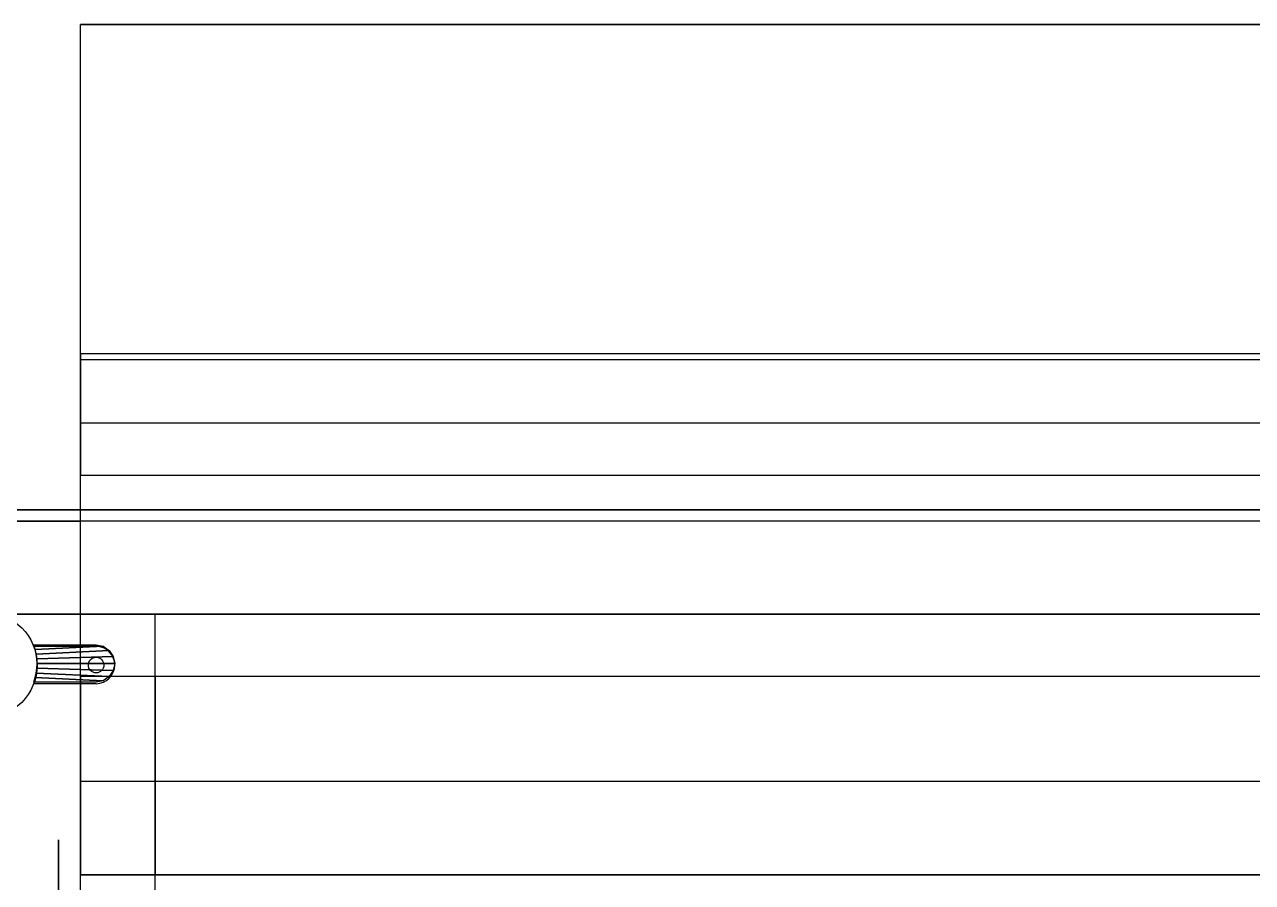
# Model space of a CAD drawing. Extents: x -54 to 215, y -235 to 116.
# Drawn here: x 100.65 to 120.43, y 21.83 to 35.65 of the extents above; entities that cross this region are included whole.
import ezdxf

# ---------------------------------------------------------------- set-up
doc = ezdxf.new("R2010")
doc.units = 0
doc.layers.get('0').update_dxf_attribs({"linetype": 'CONTINUOUS'})
for name, color, linetype in [('A', 7, 'CONTINUOUS'), ('L', 7, 'CONTINUOUS'), ('V', 7, 'CONTINUOUS')]:
    doc.layers.add(name, color=color, linetype=linetype)

# ---------------------------------------------------------------- blocks, each defined once
blk = doc.blocks.new('M-1-01')
at = {"layer": 'A', "color": 0}
for p, q in [((-79.233, 13.86, 10.1), (17.967, 13.86, 10.1)), ((1.867, 13.86, 11.9), (-62.933, 13.86, 11.9)), ((-60.133, 11.66, 11.9), (-61.138, 11.66, 11.9)), ((-60.133, 11.06, 11.9), (-61.138, 11.06, 11.9))]:
    blk.add_line(p, q, dxfattribs=at)
for centre, radius in [((-61.933, 11.36, 11.9), 0.85), ((-60.133, 11.36, 12.1), 0.125)]:
    blk.add_circle(centre, radius, dxfattribs=at)
blk.add_arc((-60.133, 11.36, 11.9), 0.3, 270, 90, dxfattribs=at)
at = {"layer": 'A', "color": 0, "invisible_edges": 15}
for points in [[(19.367, 13.86, 10.1), (19.367, 13.86, 11.5), (-80.633, 13.86, 11.5), (-80.633, 13.86, 10.1)], [(1.867, 13.86, 11.5), (1.867, 13.86, 11.9), (-62.933, 13.86, 11.9), (-62.933, 13.86, 11.5)], [(-61.633, 13.86, 11.9), (-61.633, -12.14, 11.9), (1.867, -12.14, 11.9), (1.867, 13.86, 11.9)]]:
    blk.add_3dface(points, dxfattribs=at)
at = {"layer": 'A', "color": 0}
mesh = blk.add_polymesh((2, 9), dxfattribs=at)
for k, corner in enumerate([(-61.138, 11.06), (-61.114, 11.133), (-61.097, 11.207), (-61.087, 11.283), (-61.083, 11.36), (-61.087, 11.436), (-61.097, 11.512), (-61.114, 11.587), (-61.138, 11.66), (-60.133, 11.06), (-60.018, 11.083), (-59.921, 11.148), (-59.856, 11.245), (-59.833, 11.36), (-59.856, 11.475), (-59.921, 11.572), (-60.018, 11.637), (-60.133, 11.66)]):
    mesh.set_mesh_vertex(divmod(k, 9), corner)
blk = doc.blocks.new('041')
at = {"layer": 'A', "color": 0, "extrusion": (1, -1.83664e-16, -4.28585e-16)}
for p, q in [((-23.995, 10.839, 1.558), (-23.995, 10.812, 1.735)), ((-23.995, 10.73, 1.818), (-23.995, 9.269, 2.074))]:
    blk.add_line(p, q, dxfattribs=at)
blk.add_arc((10.713, 1.719, -23.995), 0.1, 9.1169, 80.0508, dxfattribs=at)
at = {"layer": 'A', "color": 0}
mesh = blk.add_polymesh((9, 7), dxfattribs=at)
for k, corner in enumerate([(-23.995, 7.869), (-23.995, 7.905), (-23.995, 7.93), (-23.995, 7.945), (-23.995, 7.95), (-23.995, 7.945), (-23.995, 7.929), (-23.995, 8.24), (-23.995, 8.262), (-23.995, 8.256), (-23.995, 8.23), (-23.995, 8.195), (-23.995, 8.158), (-23.995, 8.129), (-23.995, 8.611), (-23.995, 8.622), (-23.995, 8.593), (-23.995, 8.54), (-23.995, 8.478), (-23.995, 8.419), (-23.995, 8.379), (-23.995, 8.983), (-23.995, 8.988), (-23.995, 8.955), (-23.995, 8.899), (-23.995, 8.836), (-23.995, 8.774), (-23.995, 8.731), (-23.995, 9.354), (-23.995, 9.36), (-23.995, 9.34), (-23.995, 9.304), (-23.995, 9.261), (-23.995, 9.213), (-23.995, 9.172), (-23.995, 9.725), (-23.995, 9.732), (-23.995, 9.721), (-23.995, 9.7), (-23.995, 9.675), (-23.995, 9.638), (-23.995, 9.598), (-23.995, 10.096), (-23.995, 10.102), (-23.995, 10.097), (-23.995, 10.086), (-23.995, 10.071), (-23.995, 10.041), (-23.995, 10.001), (-23.995, 10.467), (-23.995, 10.473), (-23.995, 10.474), (-23.995, 10.472), (-23.995, 10.467), (-23.995, 10.444), (-23.995, 10.404), (-23.995, 10.839), (-23.995, 10.845), (-23.995, 10.852), (-23.995, 10.859), (-23.995, 10.863), (-23.995, 10.845), (-23.995, 10.808)]):
    mesh.set_mesh_vertex(divmod(k, 7), corner)
mesh = blk.add_polymesh((9, 7), dxfattribs=at)
for k, corner in enumerate([(-23.995, 7.869), (-23.995, 7.823), (-23.995, 7.768), (-23.995, 7.702), (-23.995, 7.626), (-23.995, 7.54), (-23.995, 7.445), (-23.995, 8.24), (-23.995, 8.19), (-23.995, 8.122), (-23.995, 8.04), (-23.995, 7.948), (-23.995, 7.85), (-23.995, 7.751), (-23.995, 8.611), (-23.995, 8.561), (-23.995, 8.487), (-23.995, 8.396), (-23.995, 8.297), (-23.995, 8.194), (-23.995, 8.096), (-23.995, 8.983), (-23.995, 8.938), (-23.995, 8.869), (-23.995, 8.785), (-23.995, 8.693), (-23.995, 8.597), (-23.995, 8.506), (-23.995, 9.354), (-23.995, 9.317), (-23.995, 9.261), (-23.995, 9.192), (-23.995, 9.117), (-23.995, 9.034), (-23.995, 8.954), (-23.995, 9.725), (-23.995, 9.697), (-23.995, 9.652), (-23.995, 9.599), (-23.995, 9.54), (-23.995, 9.471), (-23.995, 9.401), (-23.995, 10.096), (-23.995, 10.076), (-23.995, 10.043), (-23.995, 10.004), (-23.995, 9.96), (-23.995, 9.904), (-23.995, 9.844), (-23.995, 10.467), (-23.995, 10.454), (-23.995, 10.433), (-23.995, 10.409), (-23.995, 10.382), (-23.995, 10.339), (-23.995, 10.287), (-23.995, 10.839), (-23.995, 10.831), (-23.995, 10.823), (-23.995, 10.816), (-23.995, 10.805), (-23.995, 10.776), (-23.995, 10.73)]):
    mesh.set_mesh_vertex(divmod(k, 7), corner)
blk = doc.blocks.new('M-1-05')
at = {"layer": 'A', "color": 0}
for p, q in [((-59.5, 37, 4.7), (-59.5, 214, 4.7)), ((0, 214, 4.7), (-59.5, 214, 4.7)), ((-58.3, 37, 4.7), (-58.3, 214, 4.7)), ((-58.3, 213, -5.1), (-1.2, 213, -5.1)), ((-59.5, 197.5, -26), (-59.5, 209.8, -10.6)), ((-58.3, 209.8, -10.6), (-1.2, 209.8, -10.6)), ((-1.2, 209.8, -9.1), (-58.3, 209.8, -9.1)), ((-58.3, 197.5, -26), (-58.3, 209.8, -10.6))]:
    blk.add_line(p, q, dxfattribs=at)
at = {"layer": 'A', "color": 0, "invisible_edges": 15}
for points in [[(-58.3, 37, 4.7), (-59.5, 37, 4.7), (-59.5, 214, 4.7), (-58.3, 214, 4.7)], [(-59.5, 209.8, -9.1), (-59.5, 209.8, 4.7), (-59.5, 214, 4.7), (-59.5, 213, -5.1)], [(-58.3, 209.8, -9.1), (-58.3, 209.8, 4.7), (-58.3, 214, 4.7), (-58.3, 213, -5.1)], [(-1.2, 209.8, -9.1), (-1.2, 213, -5.1), (-58.3, 213, -5.1), (-58.3, 209.8, -9.1)], [(-59.5, 197.5, -26), (-59.5, 197.5, 4.7), (-59.5, 209.8, 4.7), (-59.5, 209.8, -10.6)], [(-59.5, 197.5, -26), (-58.3, 197.5, -26), (-58.3, 209.8, -10.6), (-59.5, 209.8, -10.6)], [(-59.5, 209.8, -10.6), (0, 209.8, -10.6), (0, 197.5, -26), (-59.5, 197.5, -26)], [(-58.3, 197.5, -26), (-58.3, 197.5, 4.7), (-58.3, 209.8, 4.7), (-58.3, 209.8, -10.6)]]:
    blk.add_3dface(points, dxfattribs=at)
at = {"layer": 'V', "color": 0}
for p, q in [((-59.5, 223.5, -5.1), (-59.5, 223.5, 8.4)), ((-59.5, 215.5, -5.1), (-59.5, 223.5, -5.1)), ((0, 223.5, -5.1), (-59.5, 223.5, -5.1)), ((0, 223.5, 8.4), (-59.5, 223.5, 8.4)), ((-59.5, 214, 16.9), (-59.5, 223.5, 8.4)), ((-59.5, 215.5, -3.8), (-80.5, 215.5, -3.8)), ((-79.5, 215.5, 16.9), (-59.5, 215.5, 16.9)), ((-59.5, 211.3, -10.6), (-59.5, 215.5, -5.1)), ((-59.5, 213, -5.1), (-59.5, 215.5, -5.1)), ((0, 215.5, -5.1), (-59.5, 215.5, -5.1)), ((-59.5, 214, 16.9), (-59.5, 215.5, 16.9)), ((-59.5, 215.5, -5.1), (-59.5, 215.5, 16.9)), ((-59.5, 214, -3.8), (-59.5, 215.5, -3.8)), ((-59.5, 214, -3.8), (-80.5, 214, -3.8)), ((-79.5, 214, 16.9), (-59.5, 214, 16.9)), ((-59.5, 213, -5.1), (-59.5, 214, 4.7)), ((0, 214, 16.9), (-59.5, 214, 16.9)), ((-59.5, 214, 16.9), (-59.5, 214, -3.8)), ((-59.5, 214, -3.8), (-59.5, 214, -3.8)), ((-59.5, 214, -3.8), (0, 214, -3.8)), ((-58.3, 213, -5.1), (-58.3, 214, 4.7)), ((-59.5, 213, -5.1), (-59.5, 209.8, -9.1)), ((-59.5, 213, -5.1), (-58.3, 213, -5.1)), ((-58.3, 213, -5.1), (-58.3, 209.8, -9.1)), ((-59.5, 209.8, -10.6), (-59.5, 211.3, -10.6)), ((0, 211.3, -10.6), (-59.5, 211.3, -10.6)), ((-59.5, 209.8, -9.1), (-59.5, 209.8, -10.6)), ((-59.5, 209.8, -9.1), (-58.3, 209.8, -9.1)), ((-58.3, 209.8, -10.6), (-59.5, 209.8, -10.6)), ((-58.3, 209.8, -10.6), (-59.5, 209.8, -10.6)), ((-58.3, 209.8, -9.1), (-58.3, 209.8, -10.6))]:
    blk.add_line(p, q, dxfattribs=at)
at = {"layer": 'V', "color": 0, "extrusion": (0, 1, 0)}
for p, q in [((-24.5, 223.5, -4.8), (-59.5, 223.5, -4.8)), ((-59.5, 223.5, -4.8), (-59.5, 223.5, -5.1)), ((-59.5, 223.5, -5.1), (-24.5, 223.5, -5.1)), ((-59.5, 223.5, -4.2), (-24.5, 223.5, -4.2)), ((-59.5, 223.5, -3.9), (-59.5, 223.5, -4.2)), ((-24.5, 223.5, -3.9), (-59.5, 223.5, -3.9)), ((-59.5, 223.5, -3.3), (-24.5, 223.5, -3.3)), ((-59.5, 223.5, -3), (-59.5, 223.5, -3.3)), ((-24.5, 223.5, -3), (-59.5, 223.5, -3)), ((-59.5, 223.5, -2.4), (-24.5, 223.5, -2.4)), ((-59.5, 223.5, -2.1), (-59.5, 223.5, -2.4)), ((-24.5, 223.5, -2.1), (-59.5, 223.5, -2.1)), ((-59.5, 223.5, -1.5), (-24.5, 223.5, -1.5)), ((-59.5, 223.5, -1.2), (-59.5, 223.5, -1.5)), ((-24.5, 223.5, -1.2), (-59.5, 223.5, -1.2)), ((-59.5, 223.5, -0.6), (-24.5, 223.5, -0.6)), ((-59.5, 223.5, -0.3), (-59.5, 223.5, -0.6)), ((-24.5, 223.5, -0.3), (-59.5, 223.5, -0.3)), ((-59.5, 223.5, 0.3), (-24.5, 223.5, 0.3)), ((-59.5, 223.5, 0.6), (-59.5, 223.5, 0.3)), ((-24.5, 223.5, 0.6), (-59.5, 223.5, 0.6)), ((-59.5, 223.5, 1.2), (-24.5, 223.5, 1.2)), ((-59.5, 223.5, 1.5), (-59.5, 223.5, 1.2)), ((-24.5, 223.5, 1.5), (-59.5, 223.5, 1.5)), ((-59.5, 223.5, 2.1), (-24.5, 223.5, 2.1)), ((-59.5, 223.5, 2.4), (-59.5, 223.5, 2.1)), ((-24.5, 223.5, 2.4), (-59.5, 223.5, 2.4)), ((-59.5, 223.5, 3), (-24.5, 223.5, 3)), ((-59.5, 223.5, 3.3), (-59.5, 223.5, 3)), ((-24.5, 223.5, 3.3), (-59.5, 223.5, 3.3)), ((-59.5, 223.5, 3.9), (-24.5, 223.5, 3.9)), ((-59.5, 223.5, 4.2), (-59.5, 223.5, 3.9)), ((-24.5, 223.5, 4.2), (-59.5, 223.5, 4.2)), ((-59.5, 223.5, 4.8), (-24.5, 223.5, 4.8)), ((-59.5, 223.5, 5.1), (-59.5, 223.5, 4.8)), ((-24.5, 223.5, 5.1), (-59.5, 223.5, 5.1)), ((-59.5, 223.5, 5.7), (-24.5, 223.5, 5.7)), ((-59.5, 223.5, 6), (-59.5, 223.5, 5.7)), ((-24.5, 223.5, 6), (-59.5, 223.5, 6)), ((-59.5, 223.5, 6.6), (-24.5, 223.5, 6.6)), ((-59.5, 223.5, 6.9), (-59.5, 223.5, 6.6)), ((-24.5, 223.5, 6.9), (-59.5, 223.5, 6.9)), ((-59.5, 223.5, 7.5), (-24.5, 223.5, 7.5)), ((-59.5, 223.5, 7.8), (-59.5, 223.5, 7.5)), ((-24.5, 223.5, 7.8), (-59.5, 223.5, 7.8)), ((-58.6, 223.5, -4.2), (-58.6, 223.5, -4.8)), ((-58.3, 223.5, -4.2), (-58.6, 223.5, -4.2)), ((-58.6, 223.5, -4.8), (-58.3, 223.5, -4.8)), ((-58.6, 223.5, -3.3), (-58.6, 223.5, -3.9)), ((-58.3, 223.5, -3.3), (-58.6, 223.5, -3.3)), ((-58.6, 223.5, -3.9), (-58.3, 223.5, -3.9)), ((-58.6, 223.5, -2.4), (-58.6, 223.5, -3)), ((-58.3, 223.5, -2.4), (-58.6, 223.5, -2.4)), ((-58.6, 223.5, -3), (-58.3, 223.5, -3)), ((-58.6, 223.5, -1.5), (-58.6, 223.5, -2.1)), ((-58.3, 223.5, -1.5), (-58.6, 223.5, -1.5)), ((-58.6, 223.5, -2.1), (-58.3, 223.5, -2.1)), ((-58.6, 223.5, -0.6), (-58.6, 223.5, -1.2)), ((-58.3, 223.5, -0.6), (-58.6, 223.5, -0.6)), ((-58.6, 223.5, -1.2), (-58.3, 223.5, -1.2)), ((-58.6, 223.5, 0.3), (-58.6, 223.5, -0.3)), ((-58.3, 223.5, 0.3), (-58.6, 223.5, 0.3)), ((-58.6, 223.5, -0.3), (-58.3, 223.5, -0.3)), ((-58.6, 223.5, 1.2), (-58.6, 223.5, 0.6)), ((-58.3, 223.5, 1.2), (-58.6, 223.5, 1.2)), ((-58.6, 223.5, 0.6), (-58.3, 223.5, 0.6)), ((-58.6, 223.5, 2.1), (-58.6, 223.5, 1.5)), ((-58.3, 223.5, 2.1), (-58.6, 223.5, 2.1)), ((-58.6, 223.5, 1.5), (-58.3, 223.5, 1.5)), ((-58.6, 223.5, 3), (-58.6, 223.5, 2.4)), ((-58.3, 223.5, 3), (-58.6, 223.5, 3)), ((-58.6, 223.5, 2.4), (-58.3, 223.5, 2.4)), ((-58.6, 223.5, 3.9), (-58.6, 223.5, 3.3)), ((-58.3, 223.5, 3.9), (-58.6, 223.5, 3.9)), ((-58.6, 223.5, 3.3), (-58.3, 223.5, 3.3)), ((-58.6, 223.5, 4.8), (-58.6, 223.5, 4.2)), ((-58.3, 223.5, 4.8), (-58.6, 223.5, 4.8)), ((-58.6, 223.5, 4.2), (-58.3, 223.5, 4.2)), ((-58.6, 223.5, 5.7), (-58.6, 223.5, 5.1)), ((-58.3, 223.5, 5.7), (-58.6, 223.5, 5.7)), ((-58.6, 223.5, 5.1), (-58.3, 223.5, 5.1)), ((-58.6, 223.5, 6.6), (-58.6, 223.5, 6)), ((-58.3, 223.5, 6.6), (-58.6, 223.5, 6.6)), ((-58.6, 223.5, 6), (-58.3, 223.5, 6)), ((-58.6, 223.5, 7.5), (-58.6, 223.5, 6.9)), ((-58.3, 223.5, 7.5), (-58.6, 223.5, 7.5)), ((-58.6, 223.5, 6.9), (-58.3, 223.5, 6.9)), ((-58.3, 223.5, -4.8), (-58.3, 223.5, -4.2)), ((-58.3, 223.5, -3.9), (-58.3, 223.5, -3.3)), ((-58.3, 223.5, -3), (-58.3, 223.5, -2.4)), ((-58.3, 223.5, -2.1), (-58.3, 223.5, -1.5)), ((-58.3, 223.5, -1.2), (-58.3, 223.5, -0.6)), ((-58.3, 223.5, -0.3), (-58.3, 223.5, 0.3)), ((-58.3, 223.5, 0.6), (-58.3, 223.5, 1.2)), ((-58.3, 223.5, 1.5), (-58.3, 223.5, 2.1)), ((-58.3, 223.5, 2.4), (-58.3, 223.5, 3)), ((-58.3, 223.5, 3.3), (-58.3, 223.5, 3.9)), ((-58.3, 223.5, 4.2), (-58.3, 223.5, 4.8)), ((-58.3, 223.5, 5.1), (-58.3, 223.5, 5.7)), ((-58.3, 223.5, 6), (-58.3, 223.5, 6.6)), ((-58.3, 223.5, 6.9), (-58.3, 223.5, 7.5)), ((-55.3, 223.5, -4.2), (-55.3, 223.5, -4.8)), ((-55, 223.5, -4.2), (-55.3, 223.5, -4.2)), ((-55.3, 223.5, -4.8), (-55, 223.5, -4.8)), ((-55.3, 223.5, -3.3), (-55.3, 223.5, -3.9)), ((-55, 223.5, -3.3), (-55.3, 223.5, -3.3)), ((-55.3, 223.5, -3.9), (-55, 223.5, -3.9)), ((-55.3, 223.5, -2.4), (-55.3, 223.5, -3)), ((-55, 223.5, -2.4), (-55.3, 223.5, -2.4)), ((-55.3, 223.5, -3), (-55, 223.5, -3)), ((-55.3, 223.5, -1.5), (-55.3, 223.5, -2.1)), ((-55, 223.5, -1.5), (-55.3, 223.5, -1.5)), ((-55.3, 223.5, -2.1), (-55, 223.5, -2.1)), ((-55.3, 223.5, -0.6), (-55.3, 223.5, -1.2)), ((-55, 223.5, -0.6), (-55.3, 223.5, -0.6)), ((-55.3, 223.5, -1.2), (-55, 223.5, -1.2)), ((-55.3, 223.5, 0.3), (-55.3, 223.5, -0.3)), ((-55, 223.5, 0.3), (-55.3, 223.5, 0.3)), ((-55.3, 223.5, -0.3), (-55, 223.5, -0.3)), ((-55.3, 223.5, 1.2), (-55.3, 223.5, 0.6)), ((-55, 223.5, 1.2), (-55.3, 223.5, 1.2)), ((-55.3, 223.5, 0.6), (-55, 223.5, 0.6)), ((-55.3, 223.5, 2.1), (-55.3, 223.5, 1.5)), ((-55, 223.5, 2.1), (-55.3, 223.5, 2.1)), ((-55.3, 223.5, 1.5), (-55, 223.5, 1.5)), ((-55.3, 223.5, 3), (-55.3, 223.5, 2.4)), ((-55, 223.5, 3), (-55.3, 223.5, 3)), ((-55.3, 223.5, 2.4), (-55, 223.5, 2.4)), ((-55.3, 223.5, 3.9), (-55.3, 223.5, 3.3)), ((-55, 223.5, 3.9), (-55.3, 223.5, 3.9)), ((-55.3, 223.5, 3.3), (-55, 223.5, 3.3)), ((-55.3, 223.5, 4.8), (-55.3, 223.5, 4.2)), ((-55, 223.5, 4.8), (-55.3, 223.5, 4.8)), ((-55.3, 223.5, 4.2), (-55, 223.5, 4.2)), ((-55.3, 223.5, 5.7), (-55.3, 223.5, 5.1)), ((-55, 223.5, 5.7), (-55.3, 223.5, 5.7)), ((-55.3, 223.5, 5.1), (-55, 223.5, 5.1)), ((-55.3, 223.5, 6.6), (-55.3, 223.5, 6)), ((-55, 223.5, 6.6), (-55.3, 223.5, 6.6)), ((-55.3, 223.5, 6), (-55, 223.5, 6)), ((-55.3, 223.5, 7.5), (-55.3, 223.5, 6.9)), ((-55, 223.5, 7.5), (-55.3, 223.5, 7.5)), ((-55.3, 223.5, 6.9), (-55, 223.5, 6.9)), ((-55, 223.5, -4.8), (-55, 223.5, -4.2)), ((-55, 223.5, -3.9), (-55, 223.5, -3.3)), ((-55, 223.5, -3), (-55, 223.5, -2.4)), ((-55, 223.5, -2.1), (-55, 223.5, -1.5)), ((-55, 223.5, -1.2), (-55, 223.5, -0.6)), ((-55, 223.5, -0.3), (-55, 223.5, 0.3)), ((-55, 223.5, 0.6), (-55, 223.5, 1.2)), ((-55, 223.5, 1.5), (-55, 223.5, 2.1)), ((-55, 223.5, 2.4), (-55, 223.5, 3)), ((-55, 223.5, 3.3), (-55, 223.5, 3.9)), ((-55, 223.5, 4.2), (-55, 223.5, 4.8)), ((-55, 223.5, 5.1), (-55, 223.5, 5.7)), ((-55, 223.5, 6), (-55, 223.5, 6.6)), ((-55, 223.5, 6.9), (-55, 223.5, 7.5)), ((-52, 223.5, -4.2), (-52, 223.5, -4.8)), ((-51.7, 223.5, -4.2), (-52, 223.5, -4.2)), ((-52, 223.5, -4.8), (-51.7, 223.5, -4.8)), ((-52, 223.5, -3.3), (-52, 223.5, -3.9)), ((-51.7, 223.5, -3.3), (-52, 223.5, -3.3)), ((-52, 223.5, -3.9), (-51.7, 223.5, -3.9)), ((-52, 223.5, -2.4), (-52, 223.5, -3)), ((-51.7, 223.5, -2.4), (-52, 223.5, -2.4)), ((-52, 223.5, -3), (-51.7, 223.5, -3)), ((-52, 223.5, -1.5), (-52, 223.5, -2.1)), ((-51.7, 223.5, -1.5), (-52, 223.5, -1.5)), ((-52, 223.5, -2.1), (-51.7, 223.5, -2.1)), ((-52, 223.5, -0.6), (-52, 223.5, -1.2)), ((-51.7, 223.5, -0.6), (-52, 223.5, -0.6)), ((-52, 223.5, -1.2), (-51.7, 223.5, -1.2)), ((-52, 223.5, 0.3), (-52, 223.5, -0.3)), ((-51.7, 223.5, 0.3), (-52, 223.5, 0.3)), ((-52, 223.5, -0.3), (-51.7, 223.5, -0.3)), ((-52, 223.5, 1.2), (-52, 223.5, 0.6)), ((-51.7, 223.5, 1.2), (-52, 223.5, 1.2)), ((-52, 223.5, 0.6), (-51.7, 223.5, 0.6)), ((-52, 223.5, 2.1), (-52, 223.5, 1.5)), ((-51.7, 223.5, 2.1), (-52, 223.5, 2.1)), ((-52, 223.5, 1.5), (-51.7, 223.5, 1.5)), ((-52, 223.5, 3), (-52, 223.5, 2.4)), ((-51.7, 223.5, 3), (-52, 223.5, 3)), ((-52, 223.5, 2.4), (-51.7, 223.5, 2.4)), ((-52, 223.5, 3.9), (-52, 223.5, 3.3)), ((-51.7, 223.5, 3.9), (-52, 223.5, 3.9)), ((-52, 223.5, 3.3), (-51.7, 223.5, 3.3)), ((-52, 223.5, 4.8), (-52, 223.5, 4.2)), ((-51.7, 223.5, 4.8), (-52, 223.5, 4.8)), ((-52, 223.5, 4.2), (-51.7, 223.5, 4.2)), ((-52, 223.5, 5.7), (-52, 223.5, 5.1)), ((-51.7, 223.5, 5.7), (-52, 223.5, 5.7)), ((-52, 223.5, 5.1), (-51.7, 223.5, 5.1)), ((-52, 223.5, 6.6), (-52, 223.5, 6)), ((-51.7, 223.5, 6.6), (-52, 223.5, 6.6)), ((-52, 223.5, 6), (-51.7, 223.5, 6)), ((-52, 223.5, 7.5), (-52, 223.5, 6.9)), ((-51.7, 223.5, 7.5), (-52, 223.5, 7.5)), ((-52, 223.5, 6.9), (-51.7, 223.5, 6.9)), ((-51.7, 223.5, -4.8), (-51.7, 223.5, -4.2)), ((-51.7, 223.5, -3.9), (-51.7, 223.5, -3.3)), ((-51.7, 223.5, -3), (-51.7, 223.5, -2.4)), ((-51.7, 223.5, -2.1), (-51.7, 223.5, -1.5)), ((-51.7, 223.5, -1.2), (-51.7, 223.5, -0.6)), ((-51.7, 223.5, -0.3), (-51.7, 223.5, 0.3)), ((-51.7, 223.5, 0.6), (-51.7, 223.5, 1.2)), ((-51.7, 223.5, 1.5), (-51.7, 223.5, 2.1)), ((-51.7, 223.5, 2.4), (-51.7, 223.5, 3)), ((-51.7, 223.5, 3.3), (-51.7, 223.5, 3.9)), ((-51.7, 223.5, 4.2), (-51.7, 223.5, 4.8)), ((-51.7, 223.5, 5.1), (-51.7, 223.5, 5.7)), ((-51.7, 223.5, 6), (-51.7, 223.5, 6.6)), ((-51.7, 223.5, 6.9), (-51.7, 223.5, 7.5)), ((-48.7, 223.5, -4.2), (-48.7, 223.5, -4.8)), ((-48.4, 223.5, -4.2), (-48.7, 223.5, -4.2)), ((-48.7, 223.5, -4.8), (-48.4, 223.5, -4.8)), ((-48.7, 223.5, -3.3), (-48.7, 223.5, -3.9)), ((-48.4, 223.5, -3.3), (-48.7, 223.5, -3.3)), ((-48.7, 223.5, -3.9), (-48.4, 223.5, -3.9)), ((-48.7, 223.5, -2.4), (-48.7, 223.5, -3)), ((-48.4, 223.5, -2.4), (-48.7, 223.5, -2.4)), ((-48.7, 223.5, -3), (-48.4, 223.5, -3)), ((-48.7, 223.5, -1.5), (-48.7, 223.5, -2.1)), ((-48.4, 223.5, -1.5), (-48.7, 223.5, -1.5)), ((-48.7, 223.5, -2.1), (-48.4, 223.5, -2.1)), ((-48.7, 223.5, -0.6), (-48.7, 223.5, -1.2)), ((-48.4, 223.5, -0.6), (-48.7, 223.5, -0.6)), ((-48.7, 223.5, -1.2), (-48.4, 223.5, -1.2)), ((-48.7, 223.5, 0.3), (-48.7, 223.5, -0.3)), ((-48.4, 223.5, 0.3), (-48.7, 223.5, 0.3)), ((-48.7, 223.5, -0.3), (-48.4, 223.5, -0.3)), ((-48.7, 223.5, 1.2), (-48.7, 223.5, 0.6)), ((-48.4, 223.5, 1.2), (-48.7, 223.5, 1.2)), ((-48.7, 223.5, 0.6), (-48.4, 223.5, 0.6)), ((-48.7, 223.5, 2.1), (-48.7, 223.5, 1.5)), ((-48.4, 223.5, 2.1), (-48.7, 223.5, 2.1)), ((-48.7, 223.5, 1.5), (-48.4, 223.5, 1.5)), ((-48.7, 223.5, 3), (-48.7, 223.5, 2.4)), ((-48.4, 223.5, 3), (-48.7, 223.5, 3)), ((-48.7, 223.5, 2.4), (-48.4, 223.5, 2.4)), ((-48.7, 223.5, 3.9), (-48.7, 223.5, 3.3)), ((-48.4, 223.5, 3.9), (-48.7, 223.5, 3.9)), ((-48.7, 223.5, 3.3), (-48.4, 223.5, 3.3)), ((-48.7, 223.5, 4.8), (-48.7, 223.5, 4.2)), ((-48.4, 223.5, 4.8), (-48.7, 223.5, 4.8)), ((-48.7, 223.5, 4.2), (-48.4, 223.5, 4.2)), ((-48.7, 223.5, 5.7), (-48.7, 223.5, 5.1)), ((-48.4, 223.5, 5.7), (-48.7, 223.5, 5.7)), ((-48.7, 223.5, 5.1), (-48.4, 223.5, 5.1)), ((-48.7, 223.5, 6.6), (-48.7, 223.5, 6)), ((-48.4, 223.5, 6.6), (-48.7, 223.5, 6.6)), ((-48.7, 223.5, 6), (-48.4, 223.5, 6)), ((-48.7, 223.5, 7.5), (-48.7, 223.5, 6.9)), ((-48.4, 223.5, 7.5), (-48.7, 223.5, 7.5)), ((-48.7, 223.5, 6.9), (-48.4, 223.5, 6.9)), ((-48.4, 223.5, -4.8), (-48.4, 223.5, -4.2)), ((-48.4, 223.5, -3.9), (-48.4, 223.5, -3.3)), ((-48.4, 223.5, -3), (-48.4, 223.5, -2.4)), ((-48.4, 223.5, -2.1), (-48.4, 223.5, -1.5)), ((-48.4, 223.5, -1.2), (-48.4, 223.5, -0.6)), ((-48.4, 223.5, -0.3), (-48.4, 223.5, 0.3)), ((-48.4, 223.5, 0.6), (-48.4, 223.5, 1.2)), ((-48.4, 223.5, 1.5), (-48.4, 223.5, 2.1)), ((-48.4, 223.5, 2.4), (-48.4, 223.5, 3)), ((-48.4, 223.5, 3.3), (-48.4, 223.5, 3.9)), ((-48.4, 223.5, 4.2), (-48.4, 223.5, 4.8)), ((-48.4, 223.5, 5.1), (-48.4, 223.5, 5.7)), ((-48.4, 223.5, 6), (-48.4, 223.5, 6.6)), ((-48.4, 223.5, 6.9), (-48.4, 223.5, 7.5)), ((-45.4, 223.5, -4.2), (-45.4, 223.5, -4.8)), ((-45.1, 223.5, -4.2), (-45.4, 223.5, -4.2)), ((-45.4, 223.5, -4.8), (-45.1, 223.5, -4.8)), ((-45.4, 223.5, -3.3), (-45.4, 223.5, -3.9)), ((-45.1, 223.5, -3.3), (-45.4, 223.5, -3.3)), ((-45.4, 223.5, -3.9), (-45.1, 223.5, -3.9)), ((-45.4, 223.5, -2.4), (-45.4, 223.5, -3)), ((-45.1, 223.5, -2.4), (-45.4, 223.5, -2.4)), ((-45.4, 223.5, -3), (-45.1, 223.5, -3)), ((-45.4, 223.5, -1.5), (-45.4, 223.5, -2.1)), ((-45.1, 223.5, -1.5), (-45.4, 223.5, -1.5)), ((-45.4, 223.5, -2.1), (-45.1, 223.5, -2.1)), ((-45.4, 223.5, -0.6), (-45.4, 223.5, -1.2)), ((-45.1, 223.5, -0.6), (-45.4, 223.5, -0.6)), ((-45.4, 223.5, -1.2), (-45.1, 223.5, -1.2)), ((-45.4, 223.5, 0.3), (-45.4, 223.5, -0.3)), ((-45.1, 223.5, 0.3), (-45.4, 223.5, 0.3)), ((-45.4, 223.5, -0.3), (-45.1, 223.5, -0.3)), ((-45.4, 223.5, 1.2), (-45.4, 223.5, 0.6)), ((-45.1, 223.5, 1.2), (-45.4, 223.5, 1.2)), ((-45.4, 223.5, 0.6), (-45.1, 223.5, 0.6)), ((-45.4, 223.5, 2.1), (-45.4, 223.5, 1.5)), ((-45.1, 223.5, 2.1), (-45.4, 223.5, 2.1)), ((-45.4, 223.5, 1.5), (-45.1, 223.5, 1.5)), ((-45.4, 223.5, 3), (-45.4, 223.5, 2.4)), ((-45.1, 223.5, 3), (-45.4, 223.5, 3)), ((-45.4, 223.5, 2.4), (-45.1, 223.5, 2.4)), ((-45.4, 223.5, 3.9), (-45.4, 223.5, 3.3)), ((-45.1, 223.5, 3.9), (-45.4, 223.5, 3.9)), ((-45.4, 223.5, 3.3), (-45.1, 223.5, 3.3)), ((-45.4, 223.5, 4.8), (-45.4, 223.5, 4.2)), ((-45.1, 223.5, 4.8), (-45.4, 223.5, 4.8)), ((-45.4, 223.5, 4.2), (-45.1, 223.5, 4.2)), ((-45.4, 223.5, 5.7), (-45.4, 223.5, 5.1)), ((-45.1, 223.5, 5.7), (-45.4, 223.5, 5.7)), ((-45.4, 223.5, 5.1), (-45.1, 223.5, 5.1)), ((-45.4, 223.5, 6.6), (-45.4, 223.5, 6)), ((-45.1, 223.5, 6.6), (-45.4, 223.5, 6.6)), ((-45.4, 223.5, 6), (-45.1, 223.5, 6)), ((-45.4, 223.5, 7.5), (-45.4, 223.5, 6.9)), ((-45.1, 223.5, 7.5), (-45.4, 223.5, 7.5)), ((-45.4, 223.5, 6.9), (-45.1, 223.5, 6.9)), ((-45.1, 223.5, -4.8), (-45.1, 223.5, -4.2)), ((-45.1, 223.5, -3.9), (-45.1, 223.5, -3.3)), ((-45.1, 223.5, -3), (-45.1, 223.5, -2.4)), ((-45.1, 223.5, -2.1), (-45.1, 223.5, -1.5)), ((-45.1, 223.5, -1.2), (-45.1, 223.5, -0.6)), ((-45.1, 223.5, -0.3), (-45.1, 223.5, 0.3)), ((-45.1, 223.5, 0.6), (-45.1, 223.5, 1.2)), ((-45.1, 223.5, 1.5), (-45.1, 223.5, 2.1)), ((-45.1, 223.5, 2.4), (-45.1, 223.5, 3)), ((-45.1, 223.5, 3.3), (-45.1, 223.5, 3.9)), ((-45.1, 223.5, 4.2), (-45.1, 223.5, 4.8)), ((-45.1, 223.5, 5.1), (-45.1, 223.5, 5.7)), ((-45.1, 223.5, 6), (-45.1, 223.5, 6.6)), ((-45.1, 223.5, 6.9), (-45.1, 223.5, 7.5)), ((-42.1, 223.5, -4.2), (-42.1, 223.5, -4.8)), ((-41.8, 223.5, -4.2), (-42.1, 223.5, -4.2)), ((-42.1, 223.5, -4.8), (-41.8, 223.5, -4.8)), ((-42.1, 223.5, -3.3), (-42.1, 223.5, -3.9)), ((-41.8, 223.5, -3.3), (-42.1, 223.5, -3.3)), ((-42.1, 223.5, -3.9), (-41.8, 223.5, -3.9)), ((-42.1, 223.5, -2.4), (-42.1, 223.5, -3)), ((-41.8, 223.5, -2.4), (-42.1, 223.5, -2.4)), ((-42.1, 223.5, -3), (-41.8, 223.5, -3)), ((-42.1, 223.5, -1.5), (-42.1, 223.5, -2.1)), ((-41.8, 223.5, -1.5), (-42.1, 223.5, -1.5)), ((-42.1, 223.5, -2.1), (-41.8, 223.5, -2.1)), ((-42.1, 223.5, -0.6), (-42.1, 223.5, -1.2)), ((-41.8, 223.5, -0.6), (-42.1, 223.5, -0.6)), ((-42.1, 223.5, -1.2), (-41.8, 223.5, -1.2)), ((-42.1, 223.5, 0.3), (-42.1, 223.5, -0.3)), ((-41.8, 223.5, 0.3), (-42.1, 223.5, 0.3)), ((-42.1, 223.5, -0.3), (-41.8, 223.5, -0.3)), ((-42.1, 223.5, 1.2), (-42.1, 223.5, 0.6)), ((-41.8, 223.5, 1.2), (-42.1, 223.5, 1.2)), ((-42.1, 223.5, 0.6), (-41.8, 223.5, 0.6)), ((-42.1, 223.5, 2.1), (-42.1, 223.5, 1.5)), ((-41.8, 223.5, 2.1), (-42.1, 223.5, 2.1)), ((-42.1, 223.5, 1.5), (-41.8, 223.5, 1.5)), ((-42.1, 223.5, 3), (-42.1, 223.5, 2.4)), ((-41.8, 223.5, 3), (-42.1, 223.5, 3)), ((-42.1, 223.5, 2.4), (-41.8, 223.5, 2.4)), ((-42.1, 223.5, 3.9), (-42.1, 223.5, 3.3)), ((-41.8, 223.5, 3.9), (-42.1, 223.5, 3.9)), ((-42.1, 223.5, 3.3), (-41.8, 223.5, 3.3)), ((-42.1, 223.5, 4.8), (-42.1, 223.5, 4.2)), ((-41.8, 223.5, 4.8), (-42.1, 223.5, 4.8)), ((-42.1, 223.5, 4.2), (-41.8, 223.5, 4.2)), ((-42.1, 223.5, 5.7), (-42.1, 223.5, 5.1)), ((-41.8, 223.5, 5.7), (-42.1, 223.5, 5.7)), ((-42.1, 223.5, 5.1), (-41.8, 223.5, 5.1)), ((-42.1, 223.5, 6.6), (-42.1, 223.5, 6)), ((-41.8, 223.5, 6.6), (-42.1, 223.5, 6.6)), ((-42.1, 223.5, 6), (-41.8, 223.5, 6)), ((-42.1, 223.5, 7.5), (-42.1, 223.5, 6.9)), ((-41.8, 223.5, 7.5), (-42.1, 223.5, 7.5)), ((-42.1, 223.5, 6.9), (-41.8, 223.5, 6.9)), ((-41.8, 223.5, -4.8), (-41.8, 223.5, -4.2)), ((-41.8, 223.5, -3.9), (-41.8, 223.5, -3.3)), ((-41.8, 223.5, -3), (-41.8, 223.5, -2.4)), ((-41.8, 223.5, -2.1), (-41.8, 223.5, -1.5)), ((-41.8, 223.5, -1.2), (-41.8, 223.5, -0.6)), ((-41.8, 223.5, -0.3), (-41.8, 223.5, 0.3)), ((-41.8, 223.5, 0.6), (-41.8, 223.5, 1.2)), ((-41.8, 223.5, 1.5), (-41.8, 223.5, 2.1)), ((-41.8, 223.5, 2.4), (-41.8, 223.5, 3)), ((-41.8, 223.5, 3.3), (-41.8, 223.5, 3.9)), ((-41.8, 223.5, 4.2), (-41.8, 223.5, 4.8)), ((-41.8, 223.5, 5.1), (-41.8, 223.5, 5.7)), ((-41.8, 223.5, 6), (-41.8, 223.5, 6.6)), ((-41.8, 223.5, 6.9), (-41.8, 223.5, 7.5))]:
    blk.add_line(p, q, dxfattribs=at)
at = {"layer": 'V', "color": 0, "extrusion": (0, 0.666795, 0.745241)}
for p, q in [((-24.5, 218.193, 14.088), (-59.5, 218.193, 14.088)), ((-59.5, 218.193, 14.088), (-59.5, 218.099, 13.233)), ((-59.5, 218.193, 14.088), (-59.5, 217.075, 15.088)), ((-24.5, 218.099, 13.233), (-59.5, 218.099, 13.233)), ((0, 217.075, 15.088), (-59.5, 217.075, 15.088)), ((-59.5, 217.075, 15.088), (-59.5, 216.236, 14.9)), ((0, 216.236, 14.9), (-59.5, 216.236, 14.9))]:
    blk.add_line(p, q, dxfattribs=at)
at = {"layer": 'V', "color": 0, "invisible_edges": 15}
for points in [[(-24.5, 218.099, 13.233), (-59.5, 218.099, 13.233), (-59.5, 223.5, 8.4), (-24.5, 223.5, 8.4)], [(0, 223.5, 8.4), (-59.5, 223.5, 8.4), (-59.5, 223.5, -5.1), (0, 223.5, -5.1)], [(-59.5, 215.5, -3.8), (-59.5, 215.5, -5.1), (-59.5, 223.5, -5.1), (-59.5, 223.5, -3.8)], [(-59.5, 223.5, 8.4), (-59.5, 214, 8.4), (-59.5, 214, -3.8), (-59.5, 223.5, -3.8)], [(-59.5, 214, 16.9), (-59.5, 223.5, 8.4), (-59.5, 214, 8.4)], [(0, 223.5, -5.1), (-59.5, 223.5, -5.1), (-59.5, 215.5, -5.1), (0, 215.5, -5.1)], [(-59.5, 218.099, 13.233), (-59.5, 218.193, 14.088), (-59.5, 217.075, 15.088), (-59.5, 216.236, 14.9)], [(-24.5, 218.193, 14.088), (-24.5, 218.099, 13.233), (-59.5, 218.099, 13.233), (-59.5, 218.193, 14.088)], [(-24.5, 217.075, 15.088), (-59.5, 217.075, 15.088), (-59.5, 218.193, 14.088), (-24.5, 218.193, 14.088)], [(0, 216.236, 14.9), (0, 217.075, 15.088), (-59.5, 217.075, 15.088), (-59.5, 216.236, 14.9)], [(0, 214, 16.9), (-59.5, 214, 16.9), (-59.5, 216.236, 14.9), (0, 216.236, 14.9)], [(-80.5, 214, -3.8), (-80.5, 215.5, -3.8), (-59.5, 215.5, -3.8), (-59.5, 214, -3.8)], [(-59.5, 215.5, -3.8), (-80.5, 215.5, -3.8), (-80.5, 215.5, 5.2), (-59.5, 215.5, 5.2)], [(-59.5, 214, 16.9), (-59.5, 215.5, 16.9), (-79.5, 215.5, 16.9), (-79.5, 214, 16.9)], [(-59.5, 214, 16.9), (-59.5, 215.5, 16.9), (-59.5, 215.5, -3.8), (-59.5, 214, -3.8)], [(0, 211.3, -10.6), (0, 215.5, -5.1), (-59.5, 215.5, -5.1), (-59.5, 211.3, -10.6)], [(-59.5, 215.5, -5.1), (-59.5, 213, -5.1), (-59.5, 209.8, -9.1), (-59.5, 211.471, -10.376)], [(-59.5, 214, -3.8), (-80.5, 214, -3.8), (-80.5, 214, 5.2), (-59.5, 214, 5.2)], [(-59.5, 214, 16.9), (-79.5, 214, 16.9), (-79.5, 214, 5.2), (-59.5, 214, 5.2)], [(-59.5, 213, -5.1), (-58.3, 213, -5.1), (-58.3, 214, 4.7), (-59.5, 214, 4.7)], [(0, 214, 16.9), (-59.5, 214, 16.9), (-59.5, 214, -3.8), (0, 214, -3.8)], [(-59.5, 209.8, -9.1), (-58.3, 209.8, -9.1), (-58.3, 213, -5.1), (-59.5, 213, -5.1)], [(-59.5, 209.8, -9.1), (-59.5, 209.8, -10.6), (-59.5, 211.3, -10.6), (-59.5, 211.471, -10.376)], [(0, 211.3, -10.6), (0, 209.8, -10.6), (-59.5, 209.8, -10.6), (-59.5, 211.3, -10.6)], [(-59.5, 209.8, -10.6), (-59.5, 209.8, -9.1), (-58.3, 209.8, -9.1), (-58.3, 209.8, -10.6)], [(-58.3, 209.8, -10.6), (-58.3, 209.8, -9.1), (-1.2, 209.8, -9.1), (-1.2, 209.8, -10.6)]]:
    blk.add_3dface(points, dxfattribs=at)
at = {"color": 0, "xscale": -1}
blk.add_blockref('041', (-83.85, 199.5, -7.6), dxfattribs=at)
at = {"layer": 'L', "color": 0}
mesh = blk.add_polymesh((2, 21), dxfattribs=at)
for k, corner in enumerate([(-59.5, 215.5), (-59.5, 215.5), (-59.5, 215.5), (-59.5, 215.5), (-59.5, 215.5), (-59.5, 215.5), (-59.5, 215.5), (-59.5, 215.5), (-59.5, 215.5), (-59.5, 215.5), (-59.5, 215.5), (-59.5, 215.5), (-59.5, 215.5), (-59.5, 215.5), (-59.5, 215.5), (-59.5, 215.5), (-59.5, 215.5), (-59.5, 215.5), (-59.5, 215.5), (-59.5, 215.5), (-59.5, 215.5), (-75.15, 215.5), (-74.846, 215.5), (-74.056, 215.5), (-73.314, 215.5), (-72.651, 215.5), (-72.098, 215.5), (-71.677, 215.5), (-71.408, 215.5), (-71.302, 215.5), (-71.363, 215.5), (-71.589, 215.5), (-71.97, 215.5), (-72.489, 215.5), (-73.124, 215.5), (-73.848, 215.5), (-74.628, 215.5), (-75.15, 215.5), (-75.15, 215.5), (-75.15, 215.5), (-75.15, 215.5), (-75.15, 215.5)]):
    mesh.set_mesh_vertex(divmod(k, 21), corner)

msp = doc.modelspace()

# ---------------------------------------------------------------- block references
at = {"color": 0}
msp.add_blockref('M-1-05', (161.055, -187.846), dxfattribs=at)
at = {"color": 0, "extrusion": (3.86209e-19, -0.002094, 0.999998)}
msp.add_blockref('M-1-01', (161.938, 14.009, 5.327), dxfattribs=at)

doc.saveas('drawing.dxf')
